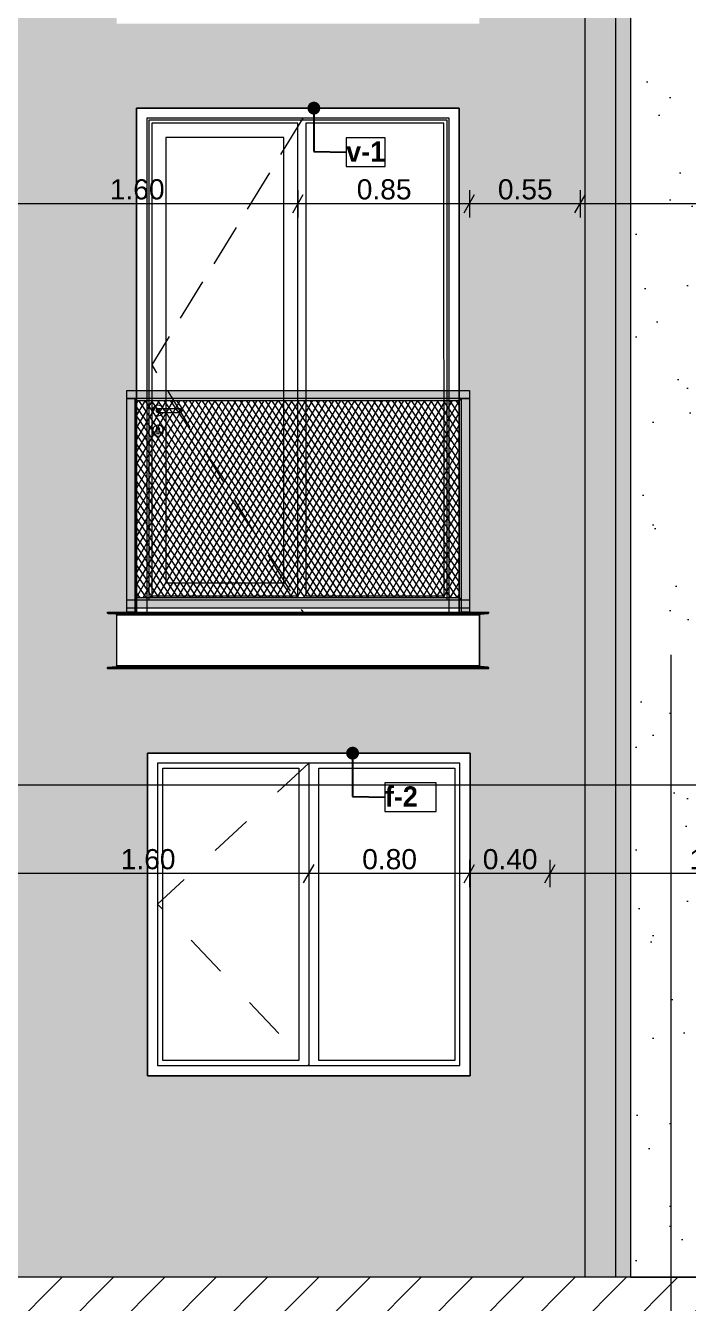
# Model space of a CAD drawing. Header units: millimetres. Extents: x 475206255 to 476720147, y 4620882299 to 4621447368.
# Drawn here: x 475499184 to 475502472, y 4621130315 to 4621136655 of the extents above; entities that cross this region are included whole.
import ezdxf

# ---------------------------------------------------------------- set-up
doc = ezdxf.new("R2010")
doc.units = ezdxf.units.MM
doc.header["$MEASUREMENT"] = 0
doc.set_wipeout_variables(frame=1)
doc.linetypes.add('Dashed', pattern=[423.333333, 211.666667, -211.666667])
doc.linetypes.add('Hidden Line', pattern=[317.5, 211.666667, -105.833333])
for name, color, linetype, lineweight in [('0_Pen_No__7_Pen_No__250', 7, 'Continuous', 0), ('2D Drafting - General_Pen_No__7_Pen_No__250', 7, 'Continuous', 0), ('2D Drafting - General_Pen_No__7_Pen_No__7', 7, 'Continuous', 0), ('Dimensioning - General_Pen_No__142', 142, 'Continuous', 0), ('New_2D Drafting - General_Pen_No__30_Pen_No__9_Pen_No__9_Pen_No__253', 252, 'Continuous', 0), ('New_2D Drafting - General_Pen_No__30_Pen_No__9_Pen_No__9_Pen_No__255', 255, 'Continuous', 0), ('New_2D Drafting - General_Pen_No__30_Pen_No__9_Pen_No__9_Pen_No__42', 250, 'Continuous', 0), ('New_2D Drafting - General_Pen_No__30_Pen_No__9_Pen_No__9_Pen_No__7', 7, 'Continuous', 0), ('New_2D Drafting - General_Pen_No__4', 7, 'Continuous', 0), ('New_2D Drafting - General_Pen_No__7', 7, 'Continuous', 0), ('New_Annotation - Label_Pen_No__1', 1, 'Continuous', 0), ('New_Structural - Bearing_Pen_No__250', 7, 'Continuous', 0), ('Structural - Bearing_Pen_No__250', 7, 'Continuous', 0), ('Structural - Bearing_Pen_No__7_Pen_No__7_Pen_No__7', 7, 'Continuous', 0), ('zoma_Pen_No__142', 142, 'Continuous', 0), ('zoma_Pen_No__5_Pen_No__142', 142, 'Continuous', 0), ('zoma_Pen_No__5_Pen_No__5_Pen_No__142', 142, 'Continuous', 0)]:
    doc.layers.add(name, color=color, linetype=linetype, lineweight=lineweight)
for name, color, linetype in [('Dimensioning - General', 7, 'Continuous'), ('zoma', 7, 'Continuous'), ('zoma_Pen_No__5', 7, 'Continuous')]:
    doc.layers.add(name, color=color, linetype=linetype)
doc.styles.add('GENERATED_STYLE_2', font='arial.ttf')
doc.styles.add('GENERATED_STYLE_5', font='')
doc.styles.get('GENERATED_STYLE_5').set_extended_font_data('Avaza', bold=True)
doc.dimstyles.new('GENERATED_STYLE__18', dxfattribs={"dimtxt": 100, "dimasz": 68.640772, "dimexe": 0.18, "dimexo": 0.0625, "dimgap": 0, "dimtad": 1, "dimtih": 1, "dimtoh": 1, "dimlfac": 0.001, "dimzin": 0, "dimdsep": 46, "dimtxsty": 'GENERATED_STYLE_2', "dimblk": 'ARROWHEAD_2', "dimblk1": 'ARROWHEAD_2', "dimblk2": 'ARROWHEAD_2', "dimcen": 0.09, "dimse1": 1, "dimse2": 1, "dimclrd": 142, "dimclre": 142, "dimclrt": 142, "dimadec": 0, "dimazin": 0, "dimtfac": 1, "dimtdec": 4, "dimtmove": 0, "dimatfit": 3, "dimfxl": 1, "dimtolj": 1, "dimtzin": 0, "dimarcsym": 0})
doc.dimstyles.new('GENERATED_STYLE__3', dxfattribs={"dimtxt": 200, "dimasz": 64.421331, "dimexe": 0.18, "dimexo": 3, "dimgap": 0, "dimtad": 1, "dimtih": 1, "dimtoh": 1, "dimlfac": 0.001, "dimzin": 0, "dimdsep": 46, "dimtxsty": 'GENERATED_STYLE_2', "dimblk": 'ARROWHEAD_2', "dimblk1": 'ARROWHEAD_2', "dimblk2": 'ARROWHEAD_2', "dimcen": 0.09, "dimclrd": 142, "dimclre": 142, "dimclrt": 142, "dimadec": 0, "dimazin": 0, "dimtfac": 1, "dimtdec": 4, "dimtmove": 0, "dimatfit": 3, "dimfxl": 1, "dimtolj": 1, "dimtzin": 0, "dimarcsym": 0})
doc.dimstyles.new('GENERATED_STYLE__33', dxfattribs={"dimtxt": 0.18, "dimasz": 127.68, "dimexe": 0.18, "dimexo": 0.0625, "dimgap": 0, "dimtad": 0, "dimtih": 1, "dimtoh": 1, "dimdec": 4, "dimzin": 0, "dimdsep": 46, "dimcen": 0.09, "dimadec": 0, "dimazin": 0, "dimtfac": 1, "dimtdec": 4, "dimtmove": 0, "dimatfit": 3, "dimldrblk": 'ARROWHEAD_11', "dimfxl": 1, "dimtolj": 1, "dimtzin": 0, "dimarcsym": 0})

# ---------------------------------------------------------------- blocks, each defined once
blk = doc.blocks.new('*D1559', base_point=(475826095.8, 4621095193.2))
at = {"layer": 'zoma_Pen_No__142', "color": 142, "linetype": 'Continuous', "lineweight": 0, "transparency": 16777216}
for p, q in [((475496109.1, 4621128812.1), (475496060.2, 4621128727.4)), ((475496084.6, 4621128706.2), (475496084.6, 4621128833.3)), ((475502209.1, 4621128812.1), (475502160.2, 4621128727.4)), ((475502184.6, 4621128706.2), (475502184.6, 4621128833.3)), ((475496084.6, 4621128769.8), (475502184.6, 4621128769.8))]:
    blk.add_line(p, q, dxfattribs=at)
at = {"layer": 'zoma_Pen_No__142', "color": 142, "lineweight": 0, "transparency": 16777216, "char_height": 200, "attachment_point": 7, "style": 'GENERATED_STYLE_2'}
for s, insert in [('\\A1;{\\pql;\\fArial|b0|i0|c204|p0;\\W1.000000;0.40}', (475496109.1, 4621128809.8)), ('\\A1;{\\pql;\\fArial|b0|i0|c204|p0;\\W1.000000;6.10}', (475498867.7, 4621128809.8)), ('\\A1;{\\pql;\\fArial|b0|i0|c204|p0;\\W1.000000;0.40}', (475501626.3, 4621128809.8))]:
    blk.add_mtext(s, dxfattribs=dict(at, insert=insert))
blk = doc.blocks.new('ARROWHEAD_2')
at = {"color": 0, "linetype": 'Continuous', "lineweight": 0}
for p, q in [((0, 0), (-1, 0)), ((-0.378, -0.655), (0.378, 0.655))]:
    blk.add_line(p, q, dxfattribs=at)
blk = doc.blocks.new('*D1560', base_point=(475826095.8, 4621095193.2))
at = {"layer": 'zoma_Pen_No__142', "color": 142, "linetype": 'Continuous', "lineweight": 0, "transparency": 16777216}
for p, q in [((475502209.1, 4621128812.1), (475502160.2, 4621128727.4)), ((475502184.6, 4621128706.2), (475502184.6, 4621128833.3)), ((475502609.1, 4621128812.1), (475502560.2, 4621128727.4)), ((475502584.6, 4621128706.2), (475502584.6, 4621128833.3)), ((475502184.6, 4621128769.8), (475502584.6, 4621128769.8))]:
    blk.add_line(p, q, dxfattribs=at)
blk = doc.blocks.new('ARROWHEAD_11')
at = {"color": 0, "linetype": 'Continuous', "lineweight": 0}
blk.add_line((0, 0), (-1, 0), dxfattribs=at)
at = {"color": 0, "linetype": 'Continuous', "lineweight": 0, "const_width": 0.25, "flags": 128}
blk.add_lwpolyline([(-0.125, 0, 1), (0.125, 0, 1)], format="xyb", close=True, dxfattribs=at)
blk = doc.blocks.new('Line_27', base_point=(475492661.4, 4621132887.6))
at = {"layer": 'zoma_Pen_No__5_Pen_No__142', "color": 142, "linetype": 'Continuous', "lineweight": 0}
blk.add_line((475492761.4, 4621132887.6), (475520890.5, 4621132887.6), dxfattribs=at)
blk = doc.blocks.new('*D2007', base_point=(475826095.8, 4621095193.2))
at = {"layer": 'Dimensioning - General_Pen_No__142', "color": 142, "linetype": 'Continuous', "lineweight": 0, "transparency": 16777216}
for p, q in [((475501759.2, 4621132402.5), (475501811.3, 4621132492.8)), ((475501785.3, 4621132515.4), (475501785.3, 4621132380)), ((475503409.5, 4621132402.5), (475503461.6, 4621132492.8)), ((475503435.5, 4621132515.4), (475503435.5, 4621132380)), ((475503435.5, 4621132447.7), (475501785.3, 4621132447.7))]:
    blk.add_line(p, q, dxfattribs=at)
at = {"layer": 'Dimensioning - General_Pen_No__142', "color": 142, "lineweight": 0, "transparency": 16777216, "insert": (475502477, 4621132467.7), "char_height": 100, "attachment_point": 7, "style": 'GENERATED_STYLE_2'}
blk.add_mtext('\\A1;{\\pql;\\fArial|b0|i0|c204|p0;\\W1.000000;1.65}', dxfattribs=at)
blk = doc.blocks.new('*D2008', base_point=(475826095.8, 4621095193.2))
at = {"layer": 'Dimensioning - General_Pen_No__142', "color": 142, "linetype": 'Continuous', "lineweight": 0, "transparency": 16777216}
for p, q in [((475501359.3, 4621132402.5), (475501411.4, 4621132492.8)), ((475501385.4, 4621132515.4), (475501385.4, 4621132380)), ((475501759.2, 4621132402.5), (475501811.3, 4621132492.8)), ((475501785.3, 4621132515.4), (475501785.3, 4621132380)), ((475501785.3, 4621132447.7), (475501385.4, 4621132447.7))]:
    blk.add_line(p, q, dxfattribs=at)
at = {"layer": 'Dimensioning - General_Pen_No__142', "color": 142, "lineweight": 0, "transparency": 16777216, "insert": (475501451.9, 4621132467.7), "char_height": 100, "attachment_point": 7, "style": 'GENERATED_STYLE_2'}
blk.add_mtext('\\A1;{\\pql;\\fArial|b0|i0|c204|p0;\\W1.000000;0.40}', dxfattribs=at)
blk = doc.blocks.new('*D2009', base_point=(475826095.8, 4621095193.2))
at = {"layer": 'Dimensioning - General_Pen_No__142', "color": 142, "linetype": 'Continuous', "lineweight": 0, "transparency": 16777216}
for p, q in [((475500563.1, 4621132402.5), (475500615.2, 4621132492.8)), ((475500589.2, 4621132515.4), (475500589.2, 4621132380)), ((475501359.3, 4621132402.5), (475501411.4, 4621132492.8)), ((475501385.4, 4621132515.4), (475501385.4, 4621132380)), ((475501385.4, 4621132447.7), (475500589.2, 4621132447.7))]:
    blk.add_line(p, q, dxfattribs=at)
at = {"layer": 'Dimensioning - General_Pen_No__142', "color": 142, "lineweight": 0, "transparency": 16777216, "insert": (475500853.8, 4621132467.7), "char_height": 100, "attachment_point": 7, "style": 'GENERATED_STYLE_2'}
blk.add_mtext('\\A1;{\\pql;\\fArial|b0|i0|c204|p0;\\W1.000000;0.80}', dxfattribs=at)
blk = doc.blocks.new('*D2010', base_point=(475826095.8, 4621095193.2))
at = {"layer": 'Dimensioning - General_Pen_No__142', "color": 142, "linetype": 'Continuous', "lineweight": 0, "transparency": 16777216}
for p, q in [((475498963.1, 4621132402.5), (475499015.2, 4621132492.8)), ((475498989.2, 4621132515.4), (475498989.2, 4621132380)), ((475500563.1, 4621132402.5), (475500615.2, 4621132492.8)), ((475500589.2, 4621132515.4), (475500589.2, 4621132380)), ((475500589.2, 4621132447.7), (475498989.2, 4621132447.7))]:
    blk.add_line(p, q, dxfattribs=at)
at = {"layer": 'Dimensioning - General_Pen_No__142', "color": 142, "lineweight": 0, "transparency": 16777216, "insert": (475499655.7, 4621132467.7), "char_height": 100, "attachment_point": 7, "style": 'GENERATED_STYLE_2'}
blk.add_mtext('\\A1;{\\pql;\\fArial|b0|i0|c204|p0;\\W1.000000;1.60}', dxfattribs=at)
blk = doc.blocks.new('*D2224', base_point=(475826095.8, 4621095193.2))
at = {"layer": 'Dimensioning - General_Pen_No__142', "color": 142, "linetype": 'Continuous', "lineweight": 0, "transparency": 16777216}
for p, q in [((475501909.2, 4621135725.7), (475501961.3, 4621135816)), ((475501935.3, 4621135838.6), (475501935.3, 4621135703.1)), ((475503409.2, 4621135725.7), (475503461.3, 4621135816)), ((475503435.3, 4621135838.6), (475503435.3, 4621135703.1)), ((475503435.3, 4621135770.8), (475501935.3, 4621135770.8))]:
    blk.add_line(p, q, dxfattribs=at)
at = {"layer": 'Dimensioning - General_Pen_No__142', "color": 142, "lineweight": 0, "transparency": 16777216, "insert": (475502551.8, 4621135790.8), "char_height": 100, "attachment_point": 7, "style": 'GENERATED_STYLE_2'}
blk.add_mtext('\\A1;{\\pql;\\fArial|b0|i0|c204|p0;\\W1.000000;1.50}', dxfattribs=at)
blk = doc.blocks.new('*D2225', base_point=(475826095.8, 4621095193.2))
at = {"layer": 'Dimensioning - General_Pen_No__142', "color": 142, "linetype": 'Continuous', "lineweight": 0, "transparency": 16777216}
for p, q in [((475501359.3, 4621135725.7), (475501411.4, 4621135816)), ((475501385.4, 4621135838.6), (475501385.4, 4621135703.1)), ((475501909.2, 4621135725.7), (475501961.3, 4621135816)), ((475501935.3, 4621135838.6), (475501935.3, 4621135703.1)), ((475501935.3, 4621135770.8), (475501385.4, 4621135770.8))]:
    blk.add_line(p, q, dxfattribs=at)
at = {"layer": 'Dimensioning - General_Pen_No__142', "color": 142, "lineweight": 0, "transparency": 16777216, "insert": (475501526.9, 4621135790.8), "char_height": 100, "attachment_point": 7, "style": 'GENERATED_STYLE_2'}
blk.add_mtext('\\A1;{\\pql;\\fArial|b0|i0|c204|p0;\\W1.000000;0.55}', dxfattribs=at)
blk = doc.blocks.new('*D2226', base_point=(475826095.8, 4621095193.2))
at = {"layer": 'Dimensioning - General_Pen_No__142', "color": 142, "linetype": 'Continuous', "lineweight": 0, "transparency": 16777216}
for p, q in [((475500509, 4621135725.7), (475500561.2, 4621135816)), ((475500535.1, 4621135838.6), (475500535.1, 4621135703.1)), ((475501359.3, 4621135725.7), (475501411.4, 4621135816)), ((475501385.4, 4621135838.6), (475501385.4, 4621135703.1)), ((475501385.4, 4621135770.8), (475500535.1, 4621135770.8))]:
    blk.add_line(p, q, dxfattribs=at)
at = {"layer": 'Dimensioning - General_Pen_No__142', "color": 142, "lineweight": 0, "transparency": 16777216, "insert": (475500826.8, 4621135790.8), "char_height": 100, "attachment_point": 7, "style": 'GENERATED_STYLE_2'}
blk.add_mtext('\\A1;{\\pql;\\fArial|b0|i0|c204|p0;\\W1.000000;0.85}', dxfattribs=at)
blk = doc.blocks.new('*D2227', base_point=(475826095.8, 4621095193.2))
at = {"layer": 'Dimensioning - General_Pen_No__142', "color": 142, "linetype": 'Continuous', "lineweight": 0, "transparency": 16777216}
for p, q in [((475498909, 4621135725.7), (475498961.2, 4621135816)), ((475498935.1, 4621135838.6), (475498935.1, 4621135703.1)), ((475500509, 4621135725.7), (475500561.2, 4621135816)), ((475500535.1, 4621135838.6), (475500535.1, 4621135703.1)), ((475500535.1, 4621135770.8), (475498935.1, 4621135770.8))]:
    blk.add_line(p, q, dxfattribs=at)
at = {"layer": 'Dimensioning - General_Pen_No__142', "color": 142, "lineweight": 0, "transparency": 16777216, "insert": (475499601.6, 4621135790.8), "char_height": 100, "attachment_point": 7, "style": 'GENERATED_STYLE_2'}
blk.add_mtext('\\A1;{\\pql;\\fArial|b0|i0|c204|p0;\\W1.000000;1.60}', dxfattribs=at)

msp = doc.modelspace()

# ---------------------------------------------------------------- hatches: boundary and pattern name
at = {"layer": '2D Drafting - General_Pen_No__7_Pen_No__7', "linetype": 'Continuous', "lineweight": 0}
h = msp.add_hatch(dxfattribs=at)
h.set_pattern_fill('MASONRY_BLOCK', style=0, pattern_type=2)
h.set_pattern_definition([(45, (475826095.76, 4621095193.19), (-127.27922, 127.27922), [])])
h.paths.add_polyline_path([(475449374.287, 4621131944.872), (475461484.396, 4621131944.872), (475461484.396, 4621131944.832), (475467784.571, 4621131944.832), (475467784.571, 4621131944.872), (475474284.556, 4621131944.872), (475474284.556, 4621130944.854), (475482884.401, 4621130944.854), (475489184.576, 4621130944.854), (475489184.576, 4621130944.868), (475494884.439, 4621130944.868), (475494884.439, 4621129944.832), (475504284.406, 4621129944.832), (475510584.581, 4621129944.832), (475522512.228, 4621129944.832), (475522512.228, 4621130444.873), (475511084.581, 4621130444.873), (475503784.406, 4621130444.873), (475495384.805, 4621130444.873), (475495384.805, 4621131444.872), (475489684.576, 4621131444.873), (475482384.4, 4621131444.865), (475474784.453, 4621131444.865), (475474784.453, 4621132444.873), (475468284.571, 4621132444.873), (475460984.396, 4621132444.873), (475449374.287, 4621132444.873)])
at = {"layer": 'New_2D Drafting - General_Pen_No__30_Pen_No__9_Pen_No__9_Pen_No__253', "linetype": 'Continuous', "lineweight": 0}
h = msp.add_hatch(dxfattribs=at)
h.set_pattern_fill('BRICK___RUNNING_BOND', color=252, style=0, pattern_type=2)
h.set_pattern_definition([(0, (475826095.757, 4621095193.19), (0, 66.64), []), (90, (475826095.76, 4621095193.2), (-244.8, 0), [66.64, -66.64]), (90, (475826218.16, 4621095259.83), (-244.8, 0), [66.64, -66.64])])
h.paths.add_polyline_path([(475495684.877, 4621143744.467), (475502184.877, 4621143744.467), (475502184.877, 4621130544.873), (475502184.877, 4621130444.873), (475495684.877, 4621130444.873)])
h.paths.add_polyline_path([(475496084.87, 4621131644.895), (475498785.102, 4621131644.895), (475498785.102, 4621143344.917), (475496084.87, 4621143344.917)], flags=0)
h.paths.add_polyline_path([(475499734.627, 4621136664.899), (475499635.661, 4621136664.899), (475499635.661, 4621136944.899), (475499734.627, 4621136944.899), (475499734.627, 4621139444.911), (475501334.626, 4621139444.911), (475501334.626, 4621136944.899), (475501435.661, 4621136944.899), (475501435.661, 4621136664.899), (475501334.626, 4621136664.899)], flags=0)
h.paths.add_polyline_path([(475499635.661, 4621139864.899), (475501435.661, 4621139864.899), (475501435.661, 4621140144.899), (475501334.626, 4621140144.899), (475501334.626, 4621142644.905), (475499734.627, 4621142644.905), (475499734.627, 4621140144.899), (475499635.661, 4621140144.899)], flags=0)
h.paths.add_polyline_path([(475499635.661, 4621133464.899), (475499635.661, 4621133744.899), (475499734.627, 4621133744.899), (475499734.627, 4621136244.91), (475501334.626, 4621136244.91), (475501334.626, 4621133744.899), (475501435.661, 4621133744.899), (475501435.661, 4621133464.899), (475501334.626, 4621133464.899), (475499734.627, 4621133464.899)], flags=0)
h.paths.add_polyline_path([(475499788.676, 4621131444.91), (475499788.676, 4621133044.91), (475501388.676, 4621133044.91), (475501388.676, 4621131444.91)], flags=0)
at = {"layer": 'New_2D Drafting - General_Pen_No__30_Pen_No__9_Pen_No__9_Pen_No__255', "linetype": 'Continuous', "lineweight": 0}
for points in [[(475501959.772, 4621143044.643), (475502109.772, 4621143044.642), (475502109.76, 4621130444.873), (475501959.76, 4621130444.873)], [(475501385.661, 4621134844.9), (475501385.661, 4621134804.9), (475499685.661, 4621134804.9), (475499685.661, 4621134844.9)], [(475499725.667, 4621133744.899), (475499685.661, 4621133744.899), (475499685.661, 4621134804.9), (475499725.667, 4621134804.9)], [(475499725.667, 4621133804.899), (475499735.667, 4621133814.899), (475499735.667, 4621134794.9), (475499725.667, 4621134804.9)], [(475501335.654, 4621134794.9), (475501345.654, 4621134804.9), (475499725.667, 4621134804.9), (475499735.667, 4621134794.9)], [(475501335.654, 4621133814.899), (475501345.654, 4621133804.899), (475501345.654, 4621134804.9), (475501335.654, 4621134794.9)], [(475501385.661, 4621133744.899), (475501345.654, 4621133744.899), (475501345.654, 4621134804.9), (475501385.661, 4621134804.9)], [(475501345.654, 4621133804.899), (475501335.654, 4621133814.899), (475499735.667, 4621133814.899), (475499725.667, 4621133804.899)], [(475501385.661, 4621133804.899), (475501385.661, 4621133764.899), (475499685.661, 4621133764.899), (475499685.661, 4621133804.899)]]:
    msp.add_hatch(color=255, dxfattribs=at).paths.add_polyline_path(points)
at = {"layer": 'New_2D Drafting - General_Pen_No__30_Pen_No__9_Pen_No__9_Pen_No__42', "linetype": 'Continuous', "lineweight": 0}
h = msp.add_hatch(dxfattribs=at)
h.set_pattern_fill('CUT_STONE', color=250, style=0, pattern_type=2)
h.set_pattern_definition([(45, (475826095.76, 4621095993.2), (-254.55844, 254.55844), [0, -240, 0, -360]), (110, (475826895.76, 4621095993.2), (338.28934, 123.12725), [0, -176, 0, -304])])
h.paths.add_polyline_path([(475502184.877, 4621143744.467), (475502184.877, 4621133044.875), (475502184.877, 4621130444.873), (475502584.792, 4621130444.873), (475502584.792, 4621133044.875), (475504235.065, 4621133044.875), (475504235.065, 4621130444.873), (475507435.487, 4621130444.873), (475507435.487, 4621133044.875), (475508935.073, 4621133044.875), (475508935.073, 4621130444.873), (475509484.934, 4621130444.873), (475509484.934, 4621143744.467)])
h.paths.add_polyline_path([(475508934.77, 4621139444.875), (475507434.77, 4621139444.875), (475507434.77, 4621136944.874), (475508934.77, 4621136944.874)], flags=0)
h.paths.add_polyline_path([(475508934.77, 4621140144.874), (475508934.77, 4621142644.874), (475507434.77, 4621142644.874), (475507434.77, 4621140144.874)], flags=0)
h.paths.add_polyline_path([(475508934.77, 4621133744.874), (475508934.77, 4621136244.874), (475507434.77, 4621136244.874), (475507434.77, 4621133744.874)], flags=0)
h.paths.add_polyline_path([(475504234.782, 4621136244.874), (475502734.782, 4621136244.874), (475502734.782, 4621133744.874), (475504234.782, 4621133744.874)], flags=0)
h.paths.add_polyline_path([(475504234.782, 4621142644.874), (475502734.782, 4621142644.874), (475502734.782, 4621140144.874), (475504234.782, 4621140144.874)], flags=0)
h.paths.add_polyline_path([(475502734.782, 4621136944.874), (475504234.782, 4621136944.874), (475504234.782, 4621139444.875), (475502734.782, 4621139444.875)], flags=0)
at = {"layer": 'New_2D Drafting - General_Pen_No__7', "linetype": 'Continuous', "lineweight": 0}
h = msp.add_hatch(dxfattribs=at)
h.set_pattern_fill('BATT_INSULATION', style=0, pattern_type=2)
h.set_pattern_definition([(60, (475826095.757, 4621095193.19), (-25.980762, 15), []), (124.306619, (475826095.757, 4621095193.19), (23.8156986, 11.25), [])])
h.paths.add_polyline_path([(475499735.667, 4621134794.9), (475501335.654, 4621134794.9), (475501335.654, 4621133814.899), (475499735.667, 4621133814.899)])

# ---------------------------------------------------------------- linework, layer by layer
at = {"layer": '0_Pen_No__7_Pen_No__250', "color": 7, "linetype": 'Continuous', "lineweight": 0, "flags": 128}
msp.add_lwpolyline([(475501388.676, 4621133044.911), (475499788.676, 4621133044.911), (475499788.676, 4621131444.911), (475501388.676, 4621131444.911)], close=True, dxfattribs=at)
at = {"layer": '2D Drafting - General_Pen_No__7_Pen_No__250', "color": 7, "linetype": 'Dashed', "lineweight": 0, "flags": 128}
msp.add_lwpolyline([(475500589.053, 4621132995.506), (475499838.882, 4621132295.689), (475500588.616, 4621131494.911)], dxfattribs=at)
at = {"layer": '2D Drafting - General_Pen_No__7_Pen_No__250', "color": 7, "linetype": 'Continuous', "lineweight": 0, "flags": 128}
msp.add_lwpolyline([(475489184.576, 4621130944.868), (475494884.439, 4621130944.868), (475494884.439, 4621129944.832), (475504284.406, 4621129944.832), (475510584.581, 4621129944.832), (475522512.228, 4621129944.832), (475522512.228, 4621130444.873), (475511084.581, 4621130444.873), (475503784.406, 4621130444.873), (475495384.805, 4621130444.873), (475495384.805, 4621131444.872), (475489684.576, 4621131444.873), (475482384.4, 4621131444.865)], dxfattribs=at)
at = {"layer": '2D Drafting - General_Pen_No__7_Pen_No__7', "color": 7, "linetype": 'Continuous', "lineweight": 0, "flags": 128}
for points in [[(475499738.752, 4621133744.905), (475501334.635, 4621133744.91), (475501334.627, 4621136244.911), (475499734.627, 4621136244.905)], [(475499734.627, 4621136244.905), (475499734.635, 4621133744.905), (475499738.752, 4621133744.905)]]:
    msp.add_lwpolyline(points, dxfattribs=at)
for points in [[(475501284.627, 4621136194.909), (475499784.627, 4621136194.904), (475499784.635, 4621133744.905), (475501284.635, 4621133744.912)], [(475501274.627, 4621136184.909), (475499794.627, 4621136184.904), (475499794.635, 4621133804.907), (475501274.635, 4621133804.912)], [(475500534.631, 4621136169.907), (475499809.627, 4621136169.904), (475499809.635, 4621133824.907), (475500534.635, 4621133824.909)], [(475501259.627, 4621136169.909), (475500574.627, 4621136169.907), (475500574.635, 4621133824.909), (475501259.635, 4621133824.912)], [(475500464.627, 4621136099.906), (475499879.627, 4621136099.904), (475499879.635, 4621133889.907), (475500464.635, 4621133889.909)]]:
    msp.add_lwpolyline(points, close=True, dxfattribs=at)
at = {"layer": '2D Drafting - General_Pen_No__7_Pen_No__7', "color": 7, "linetype": 'Hidden Line', "lineweight": 0, "flags": 128}
msp.add_lwpolyline([(475500559.627, 4621136194.907), (475499809.631, 4621134970.781), (475500558.858, 4621133746.192)], dxfattribs=at)
at = {"layer": 'New_2D Drafting - General_Pen_No__30_Pen_No__9_Pen_No__9_Pen_No__7', "color": 7, "linetype": 'Continuous', "lineweight": 0, "flags": 128}
for points in [[(475495684.877, 4621143744.467), (475502184.877, 4621143744.467), (475502184.877, 4621130544.873), (475502184.877, 4621130444.873), (475495684.877, 4621130444.873)], [(475502184.877, 4621143744.467), (475502184.877, 4621133044.875), (475502184.877, 4621130444.873), (475502584.792, 4621130444.873), (475502584.792, 4621133044.875), (475504235.065, 4621133044.875), (475504235.065, 4621130444.873), (475507435.487, 4621130444.873), (475507435.487, 4621133044.875), (475508935.073, 4621133044.875), (475508935.073, 4621130444.873), (475509484.934, 4621130444.873), (475509484.934, 4621143744.467)], [(475501959.772, 4621143044.643), (475502109.772, 4621143044.642), (475502109.76, 4621130444.873), (475501959.76, 4621130444.873)], [(475499635.661, 4621133464.899), (475499635.661, 4621133744.899), (475499734.627, 4621133744.899), (475499734.627, 4621136244.91), (475501334.626, 4621136244.91), (475501334.626, 4621133744.899), (475501435.661, 4621133744.899), (475501435.661, 4621133464.899), (475501334.626, 4621133464.899), (475499734.627, 4621133464.899)], [(475501385.661, 4621134844.9), (475501385.661, 4621134804.9), (475499685.661, 4621134804.9), (475499685.661, 4621134844.9)], [(475499725.667, 4621133744.899), (475499685.661, 4621133744.899), (475499685.661, 4621134804.9), (475499725.667, 4621134804.9)], [(475499725.667, 4621133804.899), (475499735.667, 4621133814.899), (475499735.667, 4621134794.9), (475499725.667, 4621134804.9)], [(475501335.654, 4621134794.9), (475501345.654, 4621134804.9), (475499725.667, 4621134804.9), (475499735.667, 4621134794.9)], [(475501335.654, 4621133814.899), (475501345.654, 4621133804.899), (475501345.654, 4621134804.9), (475501335.654, 4621134794.9)], [(475501385.661, 4621133744.899), (475501345.654, 4621133744.899), (475501345.654, 4621134804.9), (475501385.661, 4621134804.9)], [(475501345.654, 4621133804.899), (475501335.654, 4621133814.899), (475499735.667, 4621133814.899), (475499725.667, 4621133804.899)], [(475501385.661, 4621133804.899), (475501385.661, 4621133764.899), (475499685.661, 4621133764.899), (475499685.661, 4621133804.899)], [(475499788.676, 4621131444.91), (475499788.676, 4621133044.91), (475501388.676, 4621133044.91), (475501388.676, 4621131444.91)]]:
    msp.add_lwpolyline(points, close=True, dxfattribs=at)
at = {"layer": 'New_2D Drafting - General_Pen_No__4', "color": 7, "linetype": 'Continuous', "lineweight": 0, "flags": 128}
msp.add_lwpolyline([(475499735.667, 4621134794.9), (475501335.654, 4621134794.9), (475501335.654, 4621133814.899), (475499735.667, 4621133814.899)], close=True, dxfattribs=at)
at = {"layer": 'New_Structural - Bearing_Pen_No__250', "color": 7, "linetype": 'Continuous', "lineweight": 0}
for p, q in [((475499827.022, 4621134768.288), (475499817.139, 4621134758.405)), ((475499840.522, 4621134771.905), (475499827.022, 4621134768.288)), ((475499854.022, 4621134768.288), (475499840.522, 4621134771.905)), ((475499863.905, 4621134758.405), (475499854.022, 4621134768.288)), ((475499817.139, 4621134758.405), (475499813.522, 4621134744.905)), ((475499813.522, 4621134744.905), (475499817.139, 4621134731.405)), ((475499817.139, 4621134731.405), (475499827.022, 4621134721.523)), ((475499827.022, 4621134721.523), (475499840.522, 4621134717.905)), ((475499833.451, 4621134751.976), (475499830.522, 4621134744.905)), ((475499830.522, 4621134744.905), (475499833.451, 4621134737.834)), ((475499835.003, 4621134751.976), (475499832.244, 4621134744.905)), ((475499832.244, 4621134744.905), (475499835.003, 4621134737.834)), ((475499840.522, 4621134754.905), (475499833.451, 4621134751.976)), ((475499833.451, 4621134737.834), (475499840.522, 4621134734.905)), ((475499839.817, 4621134751.976), (475499837.706, 4621134744.905)), ((475499837.706, 4621134744.905), (475499839.818, 4621134737.834)), ((475499840.522, 4621134754.905), (475499841.664, 4621134754.905)), ((475499840.522, 4621134734.905), (475499841.664, 4621134734.905)), ((475499840.522, 4621134717.905), (475499854.022, 4621134721.523)), ((475499841.664, 4621134754.905), (475499844.915, 4621134754.905)), ((475499841.664, 4621134734.905), (475499844.915, 4621134734.905)), ((475499844.915, 4621134754.905), (475499849.782, 4621134754.905)), ((475499844.915, 4621134734.905), (475499849.782, 4621134734.905)), ((475499847.023, 4621134751.976), (475499845.88, 4621134744.905)), ((475499845.88, 4621134744.905), (475499847.023, 4621134737.834)), ((475499849.782, 4621134754.905), (475499855.522, 4621134754.905)), ((475499849.782, 4621134734.905), (475499855.522, 4621134734.905)), ((475499854.022, 4621134721.523), (475499863.905, 4621134731.405)), ((475499855.522, 4621134754.905), (475499935.522, 4621134754.906)), ((475499855.522, 4621134734.905), (475499935.522, 4621134734.906)), ((475499864.843, 4621134754.905), (475499863.905, 4621134758.405)), ((475499863.905, 4621134731.405), (475499864.843, 4621134734.905)), ((475499935.522, 4621134754.906), (475499941.262, 4621134754.906)), ((475499935.522, 4621134734.906), (475499941.262, 4621134734.906)), ((475499941.262, 4621134754.906), (475499946.129, 4621134754.906)), ((475499941.262, 4621134734.906), (475499946.129, 4621134734.906)), ((475499944.021, 4621134751.977), (475499945.164, 4621134744.906)), ((475499945.164, 4621134744.906), (475499944.021, 4621134737.835)), ((475499946.129, 4621134754.906), (475499949.38, 4621134754.906)), ((475499946.129, 4621134734.906), (475499949.38, 4621134734.906)), ((475499949.38, 4621134754.906), (475499950.522, 4621134754.906)), ((475499949.38, 4621134734.906), (475499950.522, 4621134734.906)), ((475499950.522, 4621134754.906), (475499957.593, 4621134751.977)), ((475499957.593, 4621134737.835), (475499950.522, 4621134734.906)), ((475499951.227, 4621134751.977), (475499953.338, 4621134744.906)), ((475499953.338, 4621134744.906), (475499951.227, 4621134737.835)), ((475499956.041, 4621134751.977), (475499958.8, 4621134744.906)), ((475499958.8, 4621134744.906), (475499956.041, 4621134737.835)), ((475499957.593, 4621134751.977), (475499960.522, 4621134744.906)), ((475499960.522, 4621134744.906), (475499957.593, 4621134737.835)), ((475499817.14, 4621134658.405), (475499813.522, 4621134644.905)), ((475499813.522, 4621134644.905), (475499817.14, 4621134631.405)), ((475499827.022, 4621134668.288), (475499817.14, 4621134658.405)), ((475499840.522, 4621134671.905), (475499827.022, 4621134668.288)), ((475499833.802, 4621134656.545), (475499833.055, 4621134654.598)), ((475499835.522, 4621134649.305), (475499833.055, 4621134654.598)), ((475499833.802, 4621134656.545), (475499835.147, 4621134660.049)), ((475499835.147, 4621134660.049), (475499840.522, 4621134662.331)), ((475499835.522, 4621134647.792), (475499835.522, 4621134649.305)), ((475499835.522, 4621134647.792), (475499835.522, 4621134644.905)), ((475499835.522, 4621134644.905), (475499835.522, 4621134642.019)), ((475499835.522, 4621134642.019), (475499835.522, 4621134636.245)), ((475499835.522, 4621134636.245), (475499835.522, 4621134632.405)), ((475499854.022, 4621134668.288), (475499840.522, 4621134671.905)), ((475499840.522, 4621134662.331), (475499845.898, 4621134660.049)), ((475499847.99, 4621134654.598), (475499845.522, 4621134649.305)), ((475499845.522, 4621134649.305), (475499845.522, 4621134647.792)), ((475499845.522, 4621134647.792), (475499845.522, 4621134644.905)), ((475499845.522, 4621134644.905), (475499845.522, 4621134642.019)), ((475499845.522, 4621134642.019), (475499845.522, 4621134636.245)), ((475499845.522, 4621134636.245), (475499845.522, 4621134632.405)), ((475499847.243, 4621134656.545), (475499845.898, 4621134660.049)), ((475499847.243, 4621134656.545), (475499847.99, 4621134654.598)), ((475499863.905, 4621134658.405), (475499854.022, 4621134668.288)), ((475499867.522, 4621134644.905), (475499863.905, 4621134658.405)), ((475499863.905, 4621134631.405), (475499867.522, 4621134644.905)), ((475499817.14, 4621134631.405), (475499827.022, 4621134621.523)), ((475499827.022, 4621134621.523), (475499840.522, 4621134617.905)), ((475499836.987, 4621134628.87), (475499835.522, 4621134632.405)), ((475499840.522, 4621134627.405), (475499836.987, 4621134628.87)), ((475499844.058, 4621134628.87), (475499840.522, 4621134627.405)), ((475499840.522, 4621134617.905), (475499854.022, 4621134621.523)), ((475499845.522, 4621134632.405), (475499844.058, 4621134628.87)), ((475499854.022, 4621134621.523), (475499863.905, 4621134631.405))]:
    msp.add_line(p, q, dxfattribs=at)
at = {"layer": 'Structural - Bearing_Pen_No__250', "color": 7, "linetype": 'Continuous', "lineweight": 0}
for p, q in [((475499589.335, 4621133742.404), (475499589.335, 4621133744.899)), ((475499589.335, 4621133744.899), (475501481.987, 4621133744.899)), ((475499589.734, 4621133740.873), (475499589.335, 4621133742.404)), ((475499589.335, 4621133742.404), (475501481.987, 4621133742.404)), ((475499590.872, 4621133739.575), (475499589.734, 4621133740.873)), ((475499592.575, 4621133738.708), (475499590.872, 4621133739.575)), ((475499593.797, 4621133738.449), (475499592.575, 4621133738.708)), ((475499631.198, 4621133734.459), (475499593.797, 4621133738.449)), ((475499593.797, 4621133738.449), (475501477.524, 4621133738.449)), ((475499632.42, 4621133734.199), (475499631.198, 4621133734.459)), ((475499631.198, 4621133734.459), (475501440.123, 4621133734.459)), ((475499634.123, 4621133733.332), (475499632.42, 4621133734.199)), ((475499635.261, 4621133732.035), (475499634.123, 4621133733.332)), ((475499635.661, 4621133730.504), (475499635.261, 4621133732.035)), ((475499635.661, 4621133730.504), (475501435.661, 4621133730.504)), ((475499635.661, 4621133479.294), (475499635.661, 4621133730.504)), ((475501435.661, 4621133730.504), (475501436.06, 4621133732.035)), ((475501435.661, 4621133479.294), (475501435.661, 4621133730.504)), ((475501436.06, 4621133732.035), (475501437.198, 4621133733.332)), ((475501437.198, 4621133733.332), (475501438.901, 4621133734.199)), ((475501438.901, 4621133734.199), (475501440.123, 4621133734.459)), ((475501440.123, 4621133734.459), (475501477.524, 4621133738.449)), ((475501477.524, 4621133738.449), (475501478.746, 4621133738.708)), ((475501478.746, 4621133738.708), (475501480.449, 4621133739.575)), ((475501480.449, 4621133739.575), (475501481.587, 4621133740.873)), ((475501481.587, 4621133740.873), (475501481.987, 4621133742.404)), ((475501481.987, 4621133742.404), (475501481.987, 4621133744.899)), ((475499589.335, 4621133467.394), (475499589.734, 4621133468.925)), ((475499589.335, 4621133464.899), (475499589.335, 4621133467.394)), ((475499589.335, 4621133467.394), (475501481.987, 4621133467.394)), ((475499589.335, 4621133464.899), (475501481.987, 4621133464.899)), ((475499589.734, 4621133468.925), (475499590.872, 4621133470.222)), ((475499590.872, 4621133470.222), (475499592.575, 4621133471.089)), ((475499592.575, 4621133471.089), (475499593.797, 4621133471.349)), ((475499593.797, 4621133471.349), (475499631.198, 4621133475.339)), ((475499593.797, 4621133471.349), (475501477.524, 4621133471.349)), ((475499631.198, 4621133475.339), (475499632.42, 4621133475.598)), ((475499631.198, 4621133475.339), (475501440.123, 4621133475.339)), ((475499632.42, 4621133475.598), (475499634.123, 4621133476.465)), ((475499634.123, 4621133476.465), (475499635.261, 4621133477.763)), ((475499635.261, 4621133477.763), (475499635.661, 4621133479.294)), ((475499635.645, 4621133479.294), (475501435.661, 4621133479.294)), ((475501436.06, 4621133477.763), (475501435.661, 4621133479.294)), ((475501437.198, 4621133476.465), (475501436.06, 4621133477.763)), ((475501438.901, 4621133475.598), (475501437.198, 4621133476.465)), ((475501440.123, 4621133475.339), (475501438.901, 4621133475.598)), ((475501477.524, 4621133471.349), (475501440.123, 4621133475.339)), ((475501478.746, 4621133471.089), (475501477.524, 4621133471.349)), ((475501480.449, 4621133470.222), (475501478.746, 4621133471.089)), ((475501481.587, 4621133468.925), (475501480.449, 4621133470.222)), ((475501481.987, 4621133467.394), (475501481.587, 4621133468.925)), ((475501481.987, 4621133464.899), (475501481.987, 4621133467.394))]:
    msp.add_line(p, q, dxfattribs=at)
at = {"layer": 'Structural - Bearing_Pen_No__7_Pen_No__7_Pen_No__7', "color": 7, "linetype": 'Continuous', "lineweight": 0}
for p, q in [((475501338.35, 4621132994.911), (475499838.87, 4621132994.911)), ((475499838.882, 4621132994.911), (475499838.882, 4621131494.911)), ((475500588.675, 4621132994.911), (475500588.675, 4621132969.861)), ((475501338.35, 4621131494.911), (475501338.35, 4621132994.911)), ((475499863.882, 4621132969.911), (475500538.675, 4621132969.911)), ((475499863.882, 4621131519.911), (475499863.882, 4621132969.911)), ((475500538.675, 4621132969.911), (475500538.675, 4621131519.911)), ((475500588.675, 4621132969.861), (475500588.616, 4621131494.911)), ((475500638.68, 4621132969.911), (475501313.35, 4621132969.911)), ((475500638.68, 4621131519.911), (475500638.68, 4621132969.911)), ((475501313.35, 4621132969.911), (475501313.35, 4621131519.911)), ((475499838.882, 4621131494.911), (475501338.35, 4621131494.911)), ((475500538.675, 4621131519.911), (475499863.882, 4621131519.911)), ((475501313.35, 4621131519.911), (475500638.68, 4621131519.911))]:
    msp.add_line(p, q, dxfattribs=at)
at = {"layer": 'zoma_Pen_No__5_Pen_No__5_Pen_No__142', "color": 142, "linetype": 'Continuous', "lineweight": 0}
msp.add_line((475502384.643, 4621133533.543), (475502384.643, 4621127250.828), dxfattribs=at)

# ---------------------------------------------------------------- dimensions: what is measured, and where the dimension line sits
at = {"layer": 'Dimensioning - General', "color": 142, "linetype": 'Continuous', "lineweight": 0}
for base, p1, p2, picture, middle in [((475501385.359, 4621135770.845), (475501935.264, 4621136244.874), (475501385.359, 4621136321.013), '*D2225', (475501656.309, 4621135840.845)), ((475498935.108, 4621135770.845), (475500535.108, 4621136244.91), (475498935.108, 4621136244.905), '*D2227', (475499731.106, 4621135840.845)), ((475501935.264, 4621135770.845), (475503435.264, 4621136244.874), (475501935.264, 4621136244.874), '*D2224', (475502681.262, 4621135840.845)), ((475498989.158, 4621132447.689), (475500589.158, 4621132828.798), (475498989.158, 4621132815.349), '*D2010', (475499785.156, 4621132517.689)), ((475501385.359, 4621132447.689), (475501785.274, 4621132768.279), (475501385.359, 4621132768.279), '*D2008', (475501581.314, 4621132517.689)), ((475501785.274, 4621132447.689), (475503435.546, 4621132653.965), (475501785.274, 4621132768.279), '*D2007', (475502606.408, 4621132517.689))]:
    dim = msp.add_linear_dim(base=base, p1=p1, p2=p2, angle=180, dimstyle='GENERATED_STYLE__18', dxfattribs=at)
    dim.commit()
    dim.dimension.update_dxf_attribs({"geometry": picture, "text_midpoint": middle, "dimtype": 160})
at = {"layer": 'zoma', "color": 142, "linetype": 'Continuous', "lineweight": 0}
for base, p1, p2, picture, middle in [((475502184.643, 4621128769.757), (475496084.643, 4621181335.422), (475502184.643, 4621180935.422), '*D1559', (475499126.639, 4621128909.757)), ((475502584.643, 4621128769.757), (475502184.643, 4621180935.422), (475502584.643, 4621181335.422), '*D1560', (475501885.222, 4621128909.757))]:
    dim = msp.add_linear_dim(base=base, p1=p1, p2=p2, dimstyle='GENERATED_STYLE__3', dxfattribs=at)
    dim.commit()
    dim.dimension.update_dxf_attribs({"geometry": picture, "text_midpoint": middle, "dimtype": 160})

# ---------------------------------------------------------------- next in the draw order: wipeouts: each hides what was drawn before it
at = {"color": 1, "linetype": 'Continuous', "lineweight": 0, "ltscale": 23227676974.82658}
msp.add_wipeout([(475500774.319, 4621135956.127), (475500967.261, 4621135956.127), (475500967.261, 4621136097.304), (475500774.319, 4621136097.304)], dxfattribs=at).dxf.layer = 'New_Annotation - Label_Pen_No__1'
at = {"color": 1, "linetype": 'Continuous', "lineweight": 0, "ltscale": 23227661169.71556}
msp.add_wipeout([(475500966.426, 4621132756.13), (475501220.545, 4621132756.13), (475501220.545, 4621132897.307), (475500966.426, 4621132897.307)], dxfattribs=at).dxf.layer = 'New_Annotation - Label_Pen_No__1'

# ---------------------------------------------------------------- next in the draw order: linework, layer by layer
at = {"layer": 'New_Annotation - Label_Pen_No__1', "color": 1, "linetype": 'Continuous', "lineweight": 0, "flags": 128}
for points in [[(475500774.319, 4621135956.127), (475500967.261, 4621135956.127), (475500967.261, 4621136097.304), (475500774.319, 4621136097.304), (475500774.319, 4621135956.127)], [(475500966.426, 4621132756.13), (475501220.545, 4621132756.13), (475501220.545, 4621132897.307), (475500966.426, 4621132897.307), (475500966.426, 4621132756.13)]]:
    msp.add_lwpolyline(points, close=True, dxfattribs=at)

# ---------------------------------------------------------------- next in the draw order: block references
at = {"layer": 'zoma_Pen_No__5', "color": 142, "linetype": 'Continuous', "lineweight": 0}
msp.add_blockref('Line_27', (475492661.426, 4621132887.555), dxfattribs=at)

# ---------------------------------------------------------------- next in the draw order: texts
at = {"layer": 'New_Annotation - Label_Pen_No__1', "color": 1, "linetype": 'Continuous', "lineweight": 0, "char_height": 100, "attachment_point": 4, "style": 'GENERATED_STYLE_5'}
for s, insert in [('\\A1;{\\pql;\\fAvaza|b1|i0|c0|p0;\\W1.000000;v\\fAvaza|b1|i0|c0|p0;\\W1.000000;-\\fAvaza|b1|i0|c0|p0;\\W1.000000;1}', (475500774.319, 4621136029.531)), ('\\A1;{\\pql;\\fAvaza|b1|i0|c0|p0;\\W1.000000;f-\\fAvaza|b1|i0|c0|p0;\\W1.000000;2}', (475500966.426, 4621132830.257))]:
    msp.add_mtext(s, dxfattribs=dict(at, insert=insert))

# ---------------------------------------------------------------- next in the draw order: dimensions: what is measured, and where the dimension line sits
at = {"layer": 'Dimensioning - General', "color": 142, "linetype": 'Continuous', "lineweight": 0}
for base, p1, p2, picture, middle in [((475500535.108, 4621135770.845), (475501385.359, 4621136321.013), (475500535.108, 4621136244.91), '*D2226', (475500956.232, 4621135840.845)), ((475500589.158, 4621132447.689), (475501385.359, 4621132768.279), (475500589.158, 4621132828.798), '*D2009', (475500983.256, 4621132517.689))]:
    dim = msp.add_linear_dim(base=base, p1=p1, p2=p2, angle=180, dimstyle='GENERATED_STYLE__18', dxfattribs=at)
    dim.commit()
    dim.dimension.update_dxf_attribs({"geometry": picture, "text_midpoint": middle, "dimtype": 160})

# ---------------------------------------------------------------- next in the draw order: leaders
at = {"layer": 'New_Annotation - Label_Pen_No__1', "color": 1, "linetype": 'Continuous', "lineweight": 0, "annotation_type": 0, "has_hookline": 1, "hookline_direction": 0}
for points, text_width in [([(475500614.035, 4621136244.908), (475500614.035, 4621136029.531), (475500774.319, 4621136026.716)], 172.973), ([(475500806.142, 4621133044.911), (475500806.142, 4621132830.257), (475500966.426, 4621132826.718)], 266.641)]:
    msp.add_leader(points, dimstyle='GENERATED_STYLE__33', dxfattribs=dict(at, text_width=text_width))

doc.saveas('drawing.dxf')
